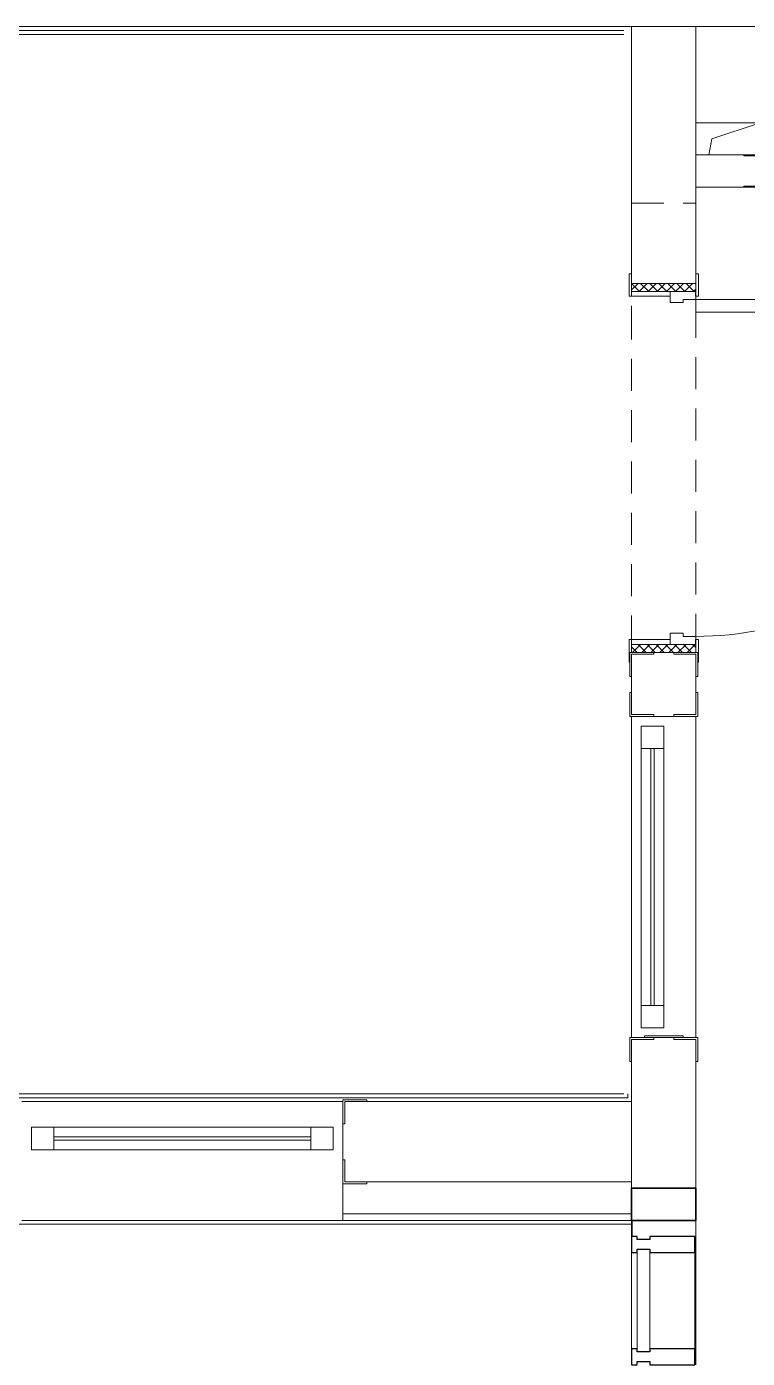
# Model space of a CAD drawing. Header units: millimetres. Extents: x 5993 to 95364, y 94667 to 143522.
# Drawn here: x 41869.9 to 42052.7, y 119998.1 to 120335.8 of the extents above; entities that cross this region are included whole.
import ezdxf

# ---------------------------------------------------------------- set-up
doc = ezdxf.new("R2010")
doc.units = ezdxf.units.MM
doc.linetypes.add('200_ШТРИХ_ш1п0_6_', pattern=[160, 100, -60])
doc.linetypes.add('Штрих короткий', pattern=[300, 150, -150])
for name, color, linetype, lineweight in [('0-2', 7, 'Continuous', 9), ('Двери', 7, 'Continuous', 9), ('Импосты витража', 7, 'Continuous', 9), ('Импосты витража-1', 7, 'Continuous', 25), ('Каркас_Импост', 7, 'Continuous', 13), ('Каркас_Импост-1', 7, 'Continuous', 9), ('Несущие колонны-1', 7, 'Continuous', 35), ('Обобщенные модели', 7, 'Continuous', 9), ('Общие ребра', 7, 'Continuous', 9), ('Остекление-1', 7, 'Continuous', 9), ('Открывание-1', 7, 'Continuous', 9), ('Панель', 7, 'Continuous', 13), ('Перекрытия', 7, 'Continuous', 9), ('Перемычка-1', 7, 'Штрих короткий', 9), ('Перемычка_Пунктирные линии-1', 7, '200_ШТРИХ_ш1п0_6_', 9), ('Стены', 7, 'Continuous', 9), ('Стены-1', 7, 'Continuous', 13)]:
    doc.layers.add(name, color=color, linetype=linetype, lineweight=lineweight)

# ---------------------------------------------------------------- blocks, each defined once
blk = doc.blocks.new('120_Окно_СКБ_1Ст - 120_Окно_СКБ_1Ст_охрана_1000х2000-28619863-АИ2_01_План напольных покрытий и плинтусов 1го этажа _Часть 1_')
at = {"layer": 'Каркас_Импост'}
for p, q in [((-470.0000000000073, -44.99999999996778), (-470.0000000000073, 25.0000000000424)), ((-470.0000000000073, 25.0000000000424), (-399.9999999999656, 25.0000000000424)), ((-399.9999999999656, 25.0000000000423), (-399.9999999999656, -44.99999999996791)), ((400.000000000048, -44.99999999996913), (400.000000000048, 25.00000000004102)), ((400.000000000048, 25.00000000004102), (469.9999999999924, 25.00000000004102)), ((469.9999999999924, 25.00000000004091), (469.9999999999924, -44.99999999996926)), ((-399.9999999999656, -44.99999999996791), (-470.0000000000073, -44.99999999996791)), ((469.9999999999924, -44.99999999996926), (400.000000000048, -44.99999999996926))]:
    blk.add_line(p, q, dxfattribs=at)
at = {"layer": 'Каркас_Импост-1'}
for p, q in [((469.999999999992, 25.0000000000409), (-470.0000000000076, 25.00000000004242)), ((-470.0000000000076, -44.99999999996774), (469.999999999992, -44.99999999996926))]:
    blk.add_line(p, q, dxfattribs=at)
at = {"layer": 'Остекление-1'}
for p, q in [((399.9999999999891, -4.99999999996745), (-400.0000000000104, -4.999999999964865)), ((399.9999999999891, -14.99999999996741), (-400.0000000000104, -14.99999999996482))]:
    blk.add_line(p, q, dxfattribs=at)
blk = doc.blocks.new('120_Окно_СКБ_1Ст - 120_Окно_СКБ_1Ст_охрана_1000х2000-27948073-АИ2_01_План напольных покрытий и плинтусов 1го этажа _Часть 1_')
at = {"layer": 'Каркас_Импост'}
for p, q in [((-470.0000000000073, -69.99999999996791), (-470.0000000000073, 4.223181804263732e-11)), ((-470.0000000000073, 4.223181804263732e-11), (-399.9999999999656, 4.223181804263732e-11)), ((-399.9999999999656, 4.209645965147502e-11), (-399.9999999999656, -69.99999999996804)), ((400.000000000048, -69.99999999996926), (400.000000000048, 4.087823413101433e-11)), ((400.000000000048, 4.087823413101433e-11), (469.9999999999924, 4.087823413101433e-11)), ((469.9999999999924, 4.074287573985203e-11), (469.9999999999924, -69.9999999999694)), ((-399.9999999999656, -69.99999999996804), (-470.0000000000073, -69.99999999996804)), ((469.9999999999924, -69.9999999999694), (400.000000000048, -69.9999999999694))]:
    blk.add_line(p, q, dxfattribs=at)
at = {"layer": 'Каркас_Импост-1'}
for p, q in [((469.999999999992, 4.075979553874732e-11), (-470.0000000000076, 4.228257743932318e-11)), ((-470.0000000000076, -69.9999999999679), (469.999999999992, -69.99999999996939))]:
    blk.add_line(p, q, dxfattribs=at)
at = {"layer": 'Остекление-1'}
for p, q in [((399.9999999999891, -29.99999999996759), (-400.0000000000105, -29.99999999996501)), ((399.9999999999891, -39.99999999996755), (-400.0000000000105, -39.99999999996496))]:
    blk.add_line(p, q, dxfattribs=at)
blk = doc.blocks.new('Дверь_СКБ_1Ст_Внутренняя_ШЕР - СОШ_Д-18_Дв_1150x2100h_Комната охраны-28039931-АИ2_01_План напольных покрытий и плинтусов 1го этажа _Часть 1_')
at = {"layer": 'Двери'}
h = blk.add_hatch(dxfattribs=at)
h.set_pattern_fill('FP_29', color=256, style=0, pattern_type=2)
h.set_pattern_definition([(135, (1726.411, 164.685), (-14.14213562373095, -14.14213562373095), []), (225, (1726.411, 164.685), (14.14213562373095, -14.14213562373095), [])])
h.paths.add_polyline_path([(587.4999999999054, -99.99999999996861), (587.4999999999054, 99.99999999999676), (562.4999999999068, 99.99999999999676), (562.4999999999025, -99.99999999996861)], flags=0)
at = {"layer": 'Каркас_Импост-1'}
h = blk.add_hatch(dxfattribs=at)
h.set_pattern_fill('FP_30', color=256, style=0, pattern_type=2)
h.set_pattern_definition([(45, (-396.384, 164.685), (-14.14213562373095, 14.14213562373095), []), (135, (-396.384, 164.685), (-14.14213562373095, -14.14213562373095), [])])
h.paths.add_polyline_path([(-537.5000000000944, 99.99999999999892), (-562.5000000000973, 99.99999999999892), (-562.5000000000973, -99.99999999999676), (-537.5000000000944, -99.99999999999676)], flags=0)
at = {"layer": 'Каркас_Импост'}
for p, q in [((-522.5000000000047, 107.999999999997), (-592.500000000005, 107.999999999997)), ((-592.500000000005, 107.999999999997), (-592.500000000005, 99.99999999999613)), ((-592.500000000005, 99.99999999999613), (-522.5000000000047, 99.99999999999613)), ((-537.5000000000049, 99.99999999999422), (-562.500000000005, 99.99999999999422)), ((-562.500000000005, 99.99999999999422), (-562.500000000005, -100.0000000000016)), ((-512.5000000000068, 100.0000000009477), (-537.5000000000068, 100.0000000009477)), ((-537.5000000000068, 100.0000000009477), (-537.5000000000068, 20.00000000094768)), ((-537.5000000000049, -100.0000000000016), (-537.5000000000049, 99.99999999999422)), ((-522.5000000000047, 99.99999999999613), (-537.5000000000049, 99.99999999999613)), ((-537.5000000000049, 99.99999999999613), (-537.5000000000049, 98.99999999999687)), ((-537.5000000000049, 98.99999999999687), (-522.5000000000047, 98.99999999999687)), ((-522.5000000000047, 99.99999999999613), (-522.5000000000047, 107.999999999997)), ((-522.5000000000047, 98.99999999999687), (-522.5000000000047, 99.99999999999613)), ((-512.5000000000068, 60.00000000094841), (-512.5000000000068, 100.0000000009477)), ((537.4999999999926, 100.0000000009477), (537.4999999999926, 60.00000000094841)), ((562.4999999999933, 100.0000000009477), (537.4999999999926, 100.0000000009477)), ((617.4999999999964, 107.9999999999829), (547.499999999996, 107.9999999999829)), ((547.499999999996, 107.9999999999829), (547.499999999996, 99.99999999997168)), ((562.4999999999967, 99.99999999999594), (547.499999999996, 99.99999999999594)), ((547.499999999996, 99.99999999999594), (547.499999999996, 98.99999999999663)), ((547.499999999996, 99.99999999997168), (587.4999999999781, 99.99999999997168)), ((547.499999999996, 98.99999999999663), (562.4999999999967, 98.99999999999663)), ((562.4999999999933, 20.00000000094768), (562.4999999999933, 100.0000000009477)), ((587.4999999999964, 99.99999999999409), (562.4999999999958, 99.99999999999409)), ((562.4999999999958, 99.99999999999412), (562.4999999999958, -99.99999999997155)), ((562.4999999999967, 98.99999999999663), (562.4999999999967, 99.99999999999594)), ((617.4999999999964, 105.9999999999912), (617.4999999999964, 107.9999999999829)), ((-502.5000000000075, 60.00000000094841), (-512.5000000000068, 60.00000000094841)), ((-502.5000000000075, 20.00000000094768), (-502.5000000000075, 60.00000000094841)), ((537.4999999999926, 60.00000000094841), (527.499999999992, 60.00000000094841)), ((527.499999999992, 60.00000000094841), (527.499999999992, 20.00000000094768)), ((-537.5000000000068, 20.00000000094768), (-502.5000000000075, 20.00000000094768)), ((-522.5000000000047, 19.99999999998391), (-537.5000000000049, 19.99999999998391)), ((-537.5000000000049, 19.99999999998391), (-537.5000000000049, -100.0000000000032)), ((-522.5000000000047, -100.0000000000032), (-522.5000000000047, 19.99999999998391)), ((527.499999999992, 20.00000000094768), (562.4999999999933, 20.00000000094768)), ((562.4999999999967, 19.99999999998368), (547.499999999996, 19.99999999998368)), ((547.499999999996, 19.99999999998368), (547.499999999996, -100.0000000000034)), ((562.4999999999967, -100.0000000000034), (562.4999999999967, 19.99999999998368)), ((587.4999999999964, -31.00000000000384), (587.4999999999964, 30.99999999999038)), ((-522.5000000000047, -100.0000000000032), (-592.500000000005, -100.0000000000032)), ((-592.500000000005, -100.0000000000032), (-592.500000000005, -107.9999999999984)), ((-592.500000000005, -107.9999999999984), (-522.5000000000047, -107.9999999999984)), ((-562.500000000005, -100.0000000000016), (-537.5000000000049, -100.0000000000016)), ((-537.5000000000049, -100.0000000000032), (-522.5000000000047, -100.0000000000032)), ((-522.5000000000047, -107.9999999999984), (-522.5000000000047, -100.0000000000032)), ((547.499999999996, -100.0000000000034), (562.4999999999967, -100.0000000000034)), ((587.4999999999797, -100.0000000000036), (547.4999999999957, -100.0000000000036)), ((547.4999999999957, -100.0000000000036), (547.4999999999957, -108.0000000000112)), ((547.4999999999957, -108.0000000000112), (617.499999999996, -108.0000000000112)), ((562.4999999999958, -99.99999999997151), (587.4999999999964, -99.99999999997151)), ((617.499999999996, -108.0000000000112), (617.499999999996, -106.0000000000045))]:
    blk.add_line(p, q, dxfattribs=at)
at = {"layer": 'Открывание-1'}
blk.add_arc((-512.4999999999967, 100.0000000009466), 1049.99999999999, 359.9999999999996, 90.00000000000105, dxfattribs=at)
at = {"layer": 'Панель'}
for p, q in [((-512.5000000000147, 1150.000000000936), (-512.5000000000095, 100.0000000009357)), ((-472.5000000000147, 1150.000000000936), (-512.5000000000147, 1150.000000000936)), ((-472.5000000000095, 100.000000000936), (-472.5000000000147, 1150.000000000936)), ((-512.5000000000095, 100.0000000009357), (-472.5000000000095, 100.0000000009357))]:
    blk.add_line(p, q, dxfattribs=at)
blk = doc.blocks.new('Прямоугольный импост - Импост структурный с накладкой - 180мм-26943387-АИ2_01_План напольных покрытий и плинтусов 1го этажа _Часть 1_')
at = {"layer": 'Импосты витража-1'}
for p, q in [((-25.00000000000298, 0), (-25.00000000000298, 16.99999999999613)), ((-25.00000000000298, 16.99999999999613), (25.00000000000298, 16.99999999999613)), ((-14.99999999999659, 0), (-25.00000000000298, 0)), ((-14.99999999999659, -39.99999999999957), (-14.99999999999659, 0)), ((25.00000000000298, 0), (14.99999999999659, 0)), ((14.99999999999659, 0), (14.99999999999659, -39.99999999999957)), ((25.00000000000298, 16.99999999999613), (25.00000000000298, 0)), ((-25.00000000000298, -180.0000000000024), (-25.00000000000298, -39.99999999999957)), ((-25.00000000000298, -39.99999999999957), (-14.99999999999659, -39.99999999999957)), ((14.99999999999659, -39.99999999999957), (25.00000000000298, -39.99999999999957)), ((25.00000000000298, -39.99999999999957), (25.00000000000298, -180.0000000000024)), ((25.00000000000298, -180.0000000000024), (-25.00000000000298, -180.0000000000024))]:
    blk.add_line(p, q, dxfattribs=at)
blk = doc.blocks.new('Проем_Дверь_Прямоугольный - 5110х2800h_витражные проемы-35263369-АИ2_01_План напольных покрытий и плинтусов 1го этажа _Часть 1_')
at = {"layer": 'Перемычка-1'}
for p, q in [((2554.999999999992, 100.0000000009615), (-2555.000000000008, 100.0000000009615)), ((2554.999999999992, -100), (-2555.000000000008, -100))]:
    blk.add_line(p, q, dxfattribs=at)
blk = doc.blocks.new('PNS_Панель прямоугольная1 - Нр_Стекло - 40мм-31505753-АИ2_01_План напольных покрытий и плинтусов 1го этажа _Часть 1_')
at = {"layer": 'Остекление-1'}
for p, q in [((-149.9999999999993, 39.99999999999774), (150.0000000000084, 39.99999999999774)), ((-159.9999999999982, -2.263023102244688e-12), (159.9999999999972, -2.263023102244688e-12)), ((150.0000000000084, -2.263023102244688e-12), (-149.9999999999993, -2.263023102244688e-12))]:
    blk.add_line(p, q, dxfattribs=at)
blk = doc.blocks.new('Прямоугольный импост - Импост структурный с накладкой - 180мм-35265236-АИ2_01_План напольных покрытий и плинтусов 1го этажа _Часть 1_')
at = {"layer": 'Импосты витража'}
for p, q in [((4800.000000000844, 69719.99999999919), (4800.000000000844, 70019.99999999921)), ((4997.000000000845, 69719.99999999919), (4997.000000000845, 70019.99999999921))]:
    blk.add_line(p, q, dxfattribs=at)
blk = doc.blocks.new('Прямоугольный импост - 50 мм_заглушка-26940537-АИ2_01_План напольных покрытий и плинтусов 1го этажа _Часть 1_')
at = {"layer": 'Импосты витража-1'}
for p, q in [((0, 16.99999999999993), (-49.99999999999729, 16.99999999999993)), ((-49.99999999999729, 16.99999999999993), (-49.99999999999729, 14.99999999999984)), ((-49.99999999999729, 14.99999999999984), (0, 14.99999999999984))]:
    blk.add_line(p, q, dxfattribs=at)
blk = doc.blocks.new('Фахверк_СКБ_Уголок - 250_3600-27498263-АИ2_01_План напольных покрытий и плинтусов 1го этажа _Часть 1_')
at = {"layer": 'Обобщенные модели'}
for p, q in [((199.9999999999932, 181.0000000000102), (124.9999999999923, 181.0000000000102)), ((124.9999999999923, 181.0000000000102), (124.9999999999923, 106.0000000000104)), ((130.9999999999934, 106.0000000000104), (130.9999999999934, 175.0000000000097)), ((130.9999999999934, 175.0000000000097), (199.9999999999932, 175.0000000000097)), ((199.9999999999932, 175.0000000000097), (199.9999999999932, 181.0000000000102)), ((124.9999999999923, 106.0000000000104), (130.9999999999934, 106.0000000000104)), ((130.9999999999925, -5.999999999986928), (124.9999999999923, -5.999999999986928)), ((124.9999999999923, -5.999999999986928), (124.9999999999923, -80.99999999998717)), ((130.9999999999925, -74.99999999998667), (130.9999999999925, -5.999999999986928)), ((124.9999999999923, -80.99999999998717), (199.9999999999924, -80.99999999998717)), ((199.9999999999924, -74.99999999998667), (130.9999999999925, -74.99999999998667)), ((199.9999999999924, -80.99999999998717), (199.9999999999924, -74.99999999998667))]:
    blk.add_line(p, q, dxfattribs=at)
blk = doc.blocks.new('Фахверк_СКБ_Уголок - 200_4010_1-27904896-АИ2_01_План напольных покрытий и плинтусов 1го этажа _Часть 1_')
at = {"layer": 'Обобщенные модели'}
for p, q in [((199.9999999999932, 156.0000000000034), (124.9999999999923, 156.0000000000034)), ((124.9999999999923, 156.0000000000034), (124.9999999999923, 81.00000000000361)), ((130.9999999999933, 81.00000000000361), (130.9999999999933, 150.0000000000029)), ((130.9999999999933, 150.0000000000029), (199.9999999999932, 150.0000000000029)), ((199.9999999999932, 150.0000000000029), (199.9999999999932, 156.0000000000034)), ((124.9999999999923, 81.00000000000361), (130.9999999999933, 81.00000000000361)), ((130.9999999999926, 19.00000000000922), (124.9999999999923, 19.00000000000922)), ((124.9999999999923, 19.00000000000922), (124.9999999999923, -55.99999999999103)), ((130.9999999999926, -49.99999999999053), (130.9999999999926, 19.00000000000922)), ((124.9999999999923, -55.99999999999103), (199.9999999999924, -55.99999999999103)), ((199.9999999999924, -49.99999999999053), (130.9999999999926, -49.99999999999053)), ((199.9999999999924, -55.99999999999103), (199.9999999999924, -49.99999999999053))]:
    blk.add_line(p, q, dxfattribs=at)
blk = doc.blocks.new('АР_Перемычка - АР_Перемычка-V193-АИ2_01_План напольных покрытий и плинтусов 1го этажа _Часть 1_')
at = {"layer": 'Обобщенные модели'}
blk.add_line((-250, -99.99999999999349), (-242.0000000000001, -99.99999999999349), dxfattribs=at)
at = {"layer": 'Перемычка_Пунктирные линии-1'}
for p, q in [((-250, 100.0000000000065), (1150.000000000003, 100.0000000000065)), ((-250, -99.99999999999349), (-250, 100.0000000000065)), ((1150.000000000003, 30.999999999992), (1150.000000000003, -31.00000000000236)), ((-250, -99.99999999999349), (74.99999999999174, -99.99999999999349)), ((74.99999999999174, -99.99999999999349), (1074.999999999998, -99.99999999999349)), ((1074.999999999998, -99.99999999999349), (1150.000000000003, -99.99999999999349))]:
    blk.add_line(p, q, dxfattribs=at)
blk = doc.blocks.new('154_Стойка_СКБ_Уголок - СМ-2930_200-28217172-АИ2_01_План напольных покрытий и плинтусов 1го этажа _Часть 1_')
at = {"layer": 'Обобщенные модели'}
for p, q in [((124.9999999999926, 156.0000000000131), (124.9999999999926, 81.00000000001329)), ((199.9999999999932, 156.0000000000131), (124.9999999999926, 156.0000000000131)), ((130.9999999999933, 81.00000000001329), (130.9999999999933, 150.0000000000131)), ((130.9999999999933, 150.0000000000131), (199.9999999999932, 150.0000000000131)), ((199.9999999999932, 150.0000000000131), (199.9999999999932, 156.0000000000131)), ((124.9999999999926, 81.00000000001329), (130.9999999999933, 81.00000000001329)), ((130.9999999999922, 19.00000000001329), (124.9999999999923, 19.00000000001329)), ((124.9999999999923, 19.00000000001329), (124.9999999999923, -55.99999999998696)), ((130.9999999999922, -49.99999999998694), (130.9999999999922, 19.00000000001329)), ((124.9999999999923, -55.99999999998696), (199.9999999999924, -55.99999999998696)), ((199.9999999999924, -49.99999999998694), (130.9999999999922, -49.99999999998694)), ((199.9999999999924, -55.99999999998696), (199.9999999999924, -49.99999999998694))]:
    blk.add_line(p, q, dxfattribs=at)
blk = doc.blocks.new('Стойка_Влож_Полоса боковая - Полоса-28213942-АИ2_01_План напольных покрытий и плинтусов 1го этажа _Часть 1_')
at = {"layer": 'Обобщенные модели'}
for p, q in [((-5.000000000000048, 59.99999999999998), (0, 59.99999999999998)), ((-5.000000000000048, -59.99999999999998), (-5.000000000000048, 59.99999999999998)), ((0, 31.00000000000225), (0, -30.9999999999959)), ((0, -59.99999999999998), (-5.000000000000048, -59.99999999999998))]:
    blk.add_line(p, q, dxfattribs=at)
blk = doc.blocks.new('AR_Отверстие прямоугольное _в плите_ - AR_Отверстие прямоугольное _в плите_-30512088-АИ2_01_План напольных покрытий и плинтусов 1го этажа _Часть 1_')
at = {"layer": 'Обобщенные модели'}
for p, q in [((99.9999999996036, 150.0000000756069), (-99.99999999959637, 150.0000000756069)), ((-49.99999999979637, 100.0000000758069), (99.9999999996036, 150.0000000756069)), ((99.9999999996036, 49.99999999981531), (99.9999999996036, 150.0000000756069)), ((-60.0000000089004, 49.99999999980675), (-49.99999999979637, 100.0000000758069))]:
    blk.add_line(p, q, dxfattribs=at)
blk = doc.blocks.new('BSC_Колонна _Прямоугольная1 - 200х100 _металл_-35284186-АИ2_01_План напольных покрытий и плинтусов 1го этажа _Часть 1_')
at = {"layer": 'Несущие колонны-1'}
for p, q in [((100.0000000000001, 50.00000000000004), (-100.0000000000001, 49.99999999999937)), ((-100.0000000000001, 49.99999999999937), (-99.99999999999554, -49.99999999999993)), ((99.99999999999987, -49.99999999999208), (100.0000000000001, 50.00000000000004)), ((-99.99999999999554, -49.99999999999993), (99.99999999999987, -49.99999999999208))]:
    blk.add_line(p, q, dxfattribs=at)
blk = doc.blocks.new('154_Фахверк_СКБ_Швеллер - Тип_100_4010_1-36655149-АИ2_01_План напольных покрытий и плинтусов 1го этажа _Часть 1_')
at = {"layer": 'Обобщенные модели'}
for p, q in [((174.9999999999923, 50.00000000000986), (124.9999999999923, 50.00000000000986)), ((124.9999999999923, 50.00000000000986), (124.9999999999923, -49.99999999999013)), ((127.9999999999923, 47.00000000000985), (174.9999999999923, 47.00000000000985)), ((127.9999999999923, -46.99999999999012), (127.9999999999923, 47.00000000000985)), ((174.9999999999923, 47.00000000000985), (174.9999999999923, 50.00000000000986)), ((124.9999999999923, -49.99999999999013), (174.9999999999923, -49.99999999999013)), ((174.9999999999923, -46.99999999999012), (127.9999999999923, -46.99999999999012)), ((174.9999999999923, -49.99999999999013), (174.9999999999923, -46.99999999999012))]:
    blk.add_line(p, q, dxfattribs=at)

msp = doc.modelspace()

# ---------------------------------------------------------------- linework, layer by layer
at = {"layer": 'Общие ребра'}
for p, q in [((41956.21753356147, 120042.8260577471), (42023.3688178494, 120042.8260577471)), ((42023.3688178494, 120042.8260577471), (41956.21753356147, 120042.8260577471)), ((41950.11287135347, 120034.6865081364), (42023.3688178494, 120034.6865081364))]:
    msp.add_line(p, q, dxfattribs=at)
at = {"layer": 'Перекрытия'}
for p, q in [((42023.3688178494, 120032.081852261), (41807.67075316724, 120032.081852261)), ((42023.3688178494, 120028.988823409), (42023.3688178494, 120032.081852261)), ((42039.64791707072, 120033.0585982143), (42039.64791707072, 119996.4306249663))]:
    msp.add_line(p, q, dxfattribs=at)
at = {"layer": 'Стены'}
for p, q in [((41666.20538093371, 120334.8730977775), (42021.41532594284, 120334.8730977775)), ((42021.41532594284, 120333.8963518242), (41667.18212688698, 120333.8963518242)), ((42023.3688178494, 120079.4540309951), (42023.3688178494, 120160.8495271016)), ((42039.64791707072, 120160.8495271016), (42039.64791707072, 120079.4540309951)), ((41667.18212688704, 120065.1284236803), (42021.41532594284, 120065.1284236803)), ((42022.39207189613, 120064.151677727), (42022.39207189613, 120065.1284236803)), ((42022.39207189613, 120064.151677727), (41666.20538093374, 120064.151677727)), ((41868.71737524688, 120063.1749317737), (41950.11287135347, 120063.1749317737)), ((41950.11287135347, 120033.0585982143), (41868.71737524688, 120033.0585982143))]:
    msp.add_line(p, q, dxfattribs=at)
at = {"layer": 'Стены-1'}
for p, q in [((41665.22863498046, 120335.8498437308), (42234.99710772654, 120335.8498437308)), ((42039.64791707072, 120335.8498437308), (42023.3688178494, 120335.8498437308)), ((42023.3688178494, 120335.8498437308), (42023.3688178494, 120273.1753117287)), ((42039.64791707072, 120273.1753117287), (42039.64791707072, 120335.8498437308)), ((42051.85724148671, 120303.2916452881), (42039.64791707072, 120303.2916452881)), ((42039.64791707072, 120303.2916452881), (42039.64791707072, 120295.1520956775)), ((42039.64791707072, 120295.1520956775), (42051.85724148671, 120295.1520956775)), ((42023.3688178494, 120171.023964115), (42023.3688178494, 120166.9541893096)), ((42039.64791707072, 120166.9541893096), (42039.64791707072, 120171.023964115)), ((42028.98510708075, 120160.8495271016), (42034.03162783937, 120160.8495271016)), ((42023.3688178494, 120073.3493687871), (42023.3688178494, 120042.8260577471)), ((42039.64791707072, 120042.8260577471), (42039.64791707072, 120073.3493687871)), ((42023.3688178494, 120063.1749317737), (41956.21753356147, 120063.1749317737)), ((42023.3688178494, 120042.8260577471), (42023.3688178494, 120063.1749317737)), ((41950.11287135347, 120057.5586425424), (41950.11287135347, 120048.4423469785)), ((41950.11287135347, 120042.3376847704), (41950.11287135347, 120033.0585982143)), ((42023.3688178494, 120041.198147825), (42023.3688178494, 120042.8260577471)), ((42023.3688178494, 120042.8260577471), (42023.3688178494, 120041.198147825)), ((42039.64791707072, 120041.198147825), (42039.64791707072, 120042.8260577471)), ((41950.11287135347, 120033.0585982143), (42023.3688178494, 120033.0585982143))]:
    msp.add_line(p, q, dxfattribs=at)

# ---------------------------------------------------------------- block references
at = {"layer": '0-2', "xscale": 0.08139549610658335, "yscale": 0.08139549610658335, "zscale": 0.08139549610658335}
for name, p in [('AR_Отверстие прямоугольное _в плите_ - AR_Отверстие прямоугольное _в плите_-30512088-АИ2_01_План напольных покрытий и плинтусов 1го этажа _Часть 1_', (42047.78746668139, 120299.2218704828)), ('Фахверк_СКБ_Уголок - 250_3600-27498263-АИ2_01_План напольных покрытий и плинтусов 1го этажа _Часть 1_', (41939.93843434016, 120048.9307199551)), ('BSC_Колонна _Прямоугольная1 - 200х100 _металл_-35284186-АИ2_01_План напольных покрытий и плинтусов 1го этажа _Часть 1_', (42031.50836746013, 120037.1283730196)), ('Прямоугольный импост - Импост структурный с накладкой - 180мм-35265236-АИ2_01_План напольных покрытий и плинтусов 1го этажа _Часть 1_', (41632.67043653772, 114325.6064112207))]:
    msp.add_blockref(name, p, dxfattribs=at)
for name, p, rotation in [('154_Фахверк_СКБ_Швеллер - Тип_100_4010_1-36655149-АИ2_01_План напольных покрытий и плинтусов 1го этажа _Часть 1_', (42066.10145330535, 120299.2218704828), 180), ('АР_Перемычка - АР_Перемычка-V193-АИ2_01_План напольных покрытий и плинтусов 1го этажа _Часть 1_', (42031.50836746008, 120270.7334468455), 269.9999999999999), ('Дверь_СКБ_1Ст_Внутренняя_ШЕР - СОШ_Д-18_Дв_1150x2100h_Комната охраны-28039931-АИ2_01_План напольных покрытий и плинтусов 1го этажа _Часть 1_', (42031.50836746008, 120224.9484802856), 269.9999999999999), ('Фахверк_СКБ_Уголок - 200_4010_1-27904896-АИ2_01_План напольных покрытий и плинтусов 1го этажа _Часть 1_', (42027.43859265473, 120187.3030633363), 269.9999999999999), ('Фахверк_СКБ_Уголок - 200_4010_1-27904896-АИ2_01_План напольных покрытий и плинтусов 1го этажа _Часть 1_', (42035.5781422654, 120150.6750900883), 89.99999999999991), ('120_Окно_СКБ_1Ст - 120_Окно_СКБ_1Ст_охрана_1000х2000-27948073-АИ2_01_План напольных покрытий и плинтусов 1го этажа _Часть 1_', (42031.50836746008, 120120.1517790483), 269.9999999999999), ('154_Стойка_СКБ_Уголок - СМ-2930_200-28217172-АИ2_01_План напольных покрытий и плинтусов 1го этажа _Часть 1_', (42027.43859265473, 120089.6284680084), 269.9999999999999), ('Стойка_Влож_Полоса боковая - Полоса-28213942-АИ2_01_План напольных покрытий и плинтусов 1го этажа _Часть 1_', (42031.50836746008, 120079.4540309951), 269.9999999999999), ('120_Окно_СКБ_1Ст - 120_Окно_СКБ_1Ст_охрана_1000х2000-28619863-АИ2_01_План напольных покрытий и плинтусов 1го этажа _Часть 1_', (41909.41512330018, 120053.0004947604), 180), ('Проем_Дверь_Прямоугольный - 5110х2800h_витражные проемы-35263369-АИ2_01_План напольных покрытий и плинтусов 1го этажа _Часть 1_', (42031.50836746008, 119825.093105662), 269.9999999999999), ('Прямоугольный импост - 50 мм_заглушка-26940537-АИ2_01_План напольных покрытий и плинтусов 1го этажа _Часть 1_', (42024.75254128322, 120033.0585982143), 89.99999999999991), ('PNS_Панель прямоугольная1 - Нр_Стекло - 40мм-31505753-АИ2_01_План напольных покрытий и плинтусов 1го этажа _Часть 1_', (42024.75254128322, 120012.7097241876), 269.9999999999999)]:
    msp.add_blockref(name, p, dxfattribs=dict(at, rotation=rotation))
at = {"layer": '0-2', "extrusion": (0, 0, -1), "xscale": 0.08139549610658335, "yscale": 0.08139549610658335, "zscale": 0.08139549610658335, "rotation": 270.0000000000001}
for p in [(-42024.75254128322, 120026.9539360063), (-42024.75254128322, 119998.465512369)]:
    msp.add_blockref('Прямоугольный импост - Импост структурный с накладкой - 180мм-26943387-АИ2_01_План напольных покрытий и плинтусов 1го этажа _Часть 1_', p, dxfattribs=at)

doc.saveas('drawing.dxf')
